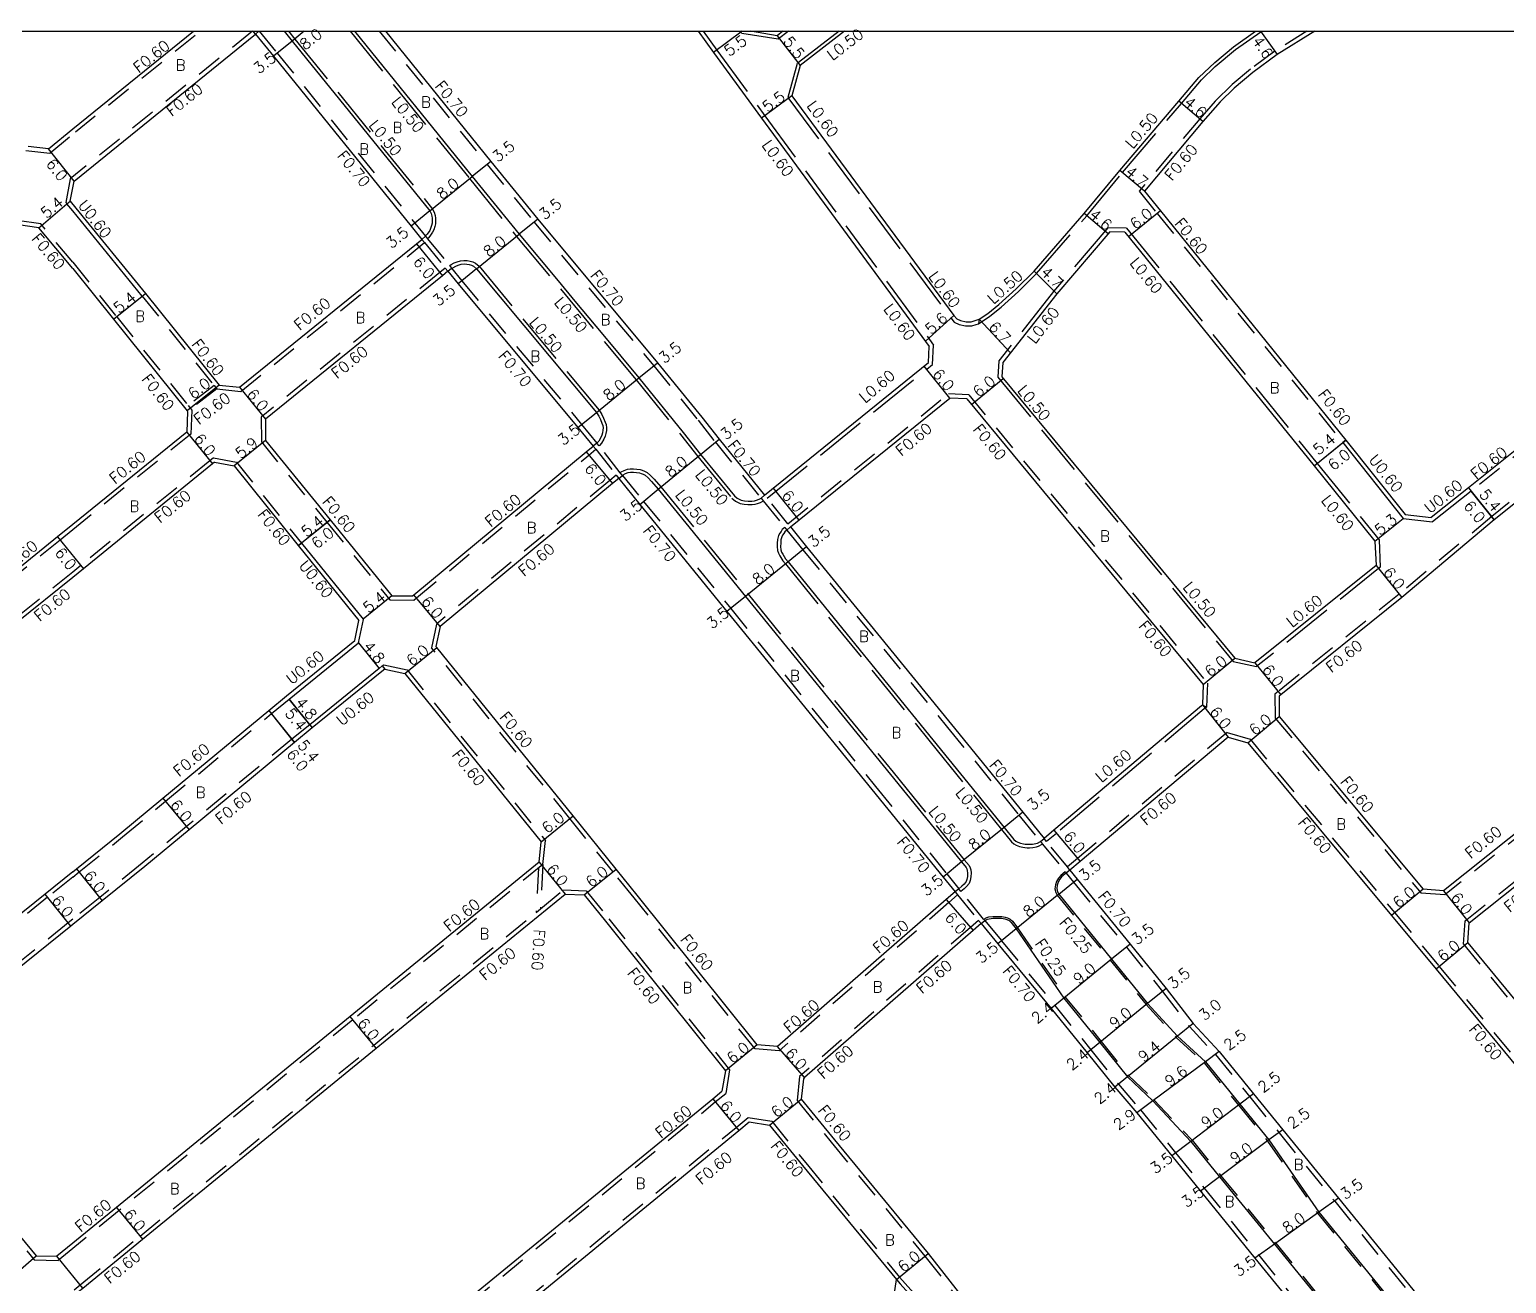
# Model space of a CAD drawing. Header units: metres. Extents: x -2400 to -1599, y -111000 to -110400.
# Drawn here: x -2289.1 to -2073.3, y -110582.9 to -110399.7 of the extents above; entities that cross this region are included whole.
import ezdxf

# ---------------------------------------------------------------- set-up
doc = ezdxf.new("R2010")
doc.units = ezdxf.units.M
doc.header["$LTSCALE"] = 2.5
doc.linetypes.add('22320', pattern=[2.5, 1.5, -1])
doc.linetypes.add('22330', pattern=[4, 3, -1])
for name, color, linetype in [('2101000', 7, 'Continuous'), ('2213000', 3, 'Continuous'), ('2227000', 1, 'Continuous'), ('2231000', 4, 'Continuous'), ('2232000', 120, '22320'), ('2233000', 120, '22330'), ('9201100', 215, 'Continuous'), ('9201500', 222, 'Continuous'), ('9202100', 82, 'Continuous'), ('9203500', 155, 'Continuous'), ('999', 7, 'Continuous')]:
    doc.layers.add(name, color=color, linetype=linetype)
doc.styles.add('Dm_Anotation', font='txt.shx', dxfattribs={"bigfont": 'pscdm.shx'})

msp = doc.modelspace()

# ---------------------------------------------------------------- linework, layer by layer
at = {"layer": '2101000'}
for points in [[(-2286.32, -110417.17), (-2282.77, -110414.22), (-2265.14, -110400)], [(-2282.58, -110421.87), (-2256.08, -110400.4)], [(-2256.08, -110400.4), (-2253.45, -110403.65), (-2233.33, -110428.45), (-2231.75, -110430.4)], [(-2237.09, -110400), (-2221.68, -110419), (-2214.83, -110427.42), (-2197.35, -110448.4), (-2190.87, -110456.36), (-2188.34, -110459.57), (-2181.7, -110467.73)], [(-2191.42, -110400), (-2189.16, -110403.09), (-2182.15, -110412.68), (-2157.63, -110446.01)], [(-2179.02, -110400), (-2179.86, -110400.65), (-2183.74, -110400)], [(-2170, -110400), (-2176.51, -110405), (-2177.71, -110409.43)], [(-2150.34, -110442.05), (-2149.09, -110441.22), (-2147.46, -110439.9), (-2144.92, -110437.63), (-2142.33, -110435.03), (-2135.01, -110426.61), (-2129.78, -110420.32), (-2121.18, -110410.2), (-2118.24, -110406.73), (-2115.94, -110404.55), (-2113.21, -110402.27), (-2109.99, -110400)], [(-2101.32, -110400), (-2106.83, -110403.4), (-2110.35, -110406), (-2113.09, -110408.29), (-2115.15, -110410.32), (-2117.68, -110413.18), (-2126.2, -110423.36)], [(-2177.71, -110409.43), (-2154.04, -110441.49), (-2153.62, -110441.97), (-2153.06, -110442.23), (-2152.27, -110442.42), (-2151.52, -110442.41), (-2150.94, -110442.25), (-2150.34, -110442.05)], [(-2286.32, -110417.17), (-2289.3, -110416.82)], [(-2272.61, -110438.66), (-2282.77, -110426.21), (-2283.62, -110425.2), (-2283.16, -110424.81), (-2282.58, -110421.87)], [(-2126.2, -110423.36), (-2123.88, -110426.23), (-2096.76, -110459.7)], [(-2027.45, -110425.54), (-2027.81, -110425.83), (-2069.84, -110459.46), (-2078.86, -110466.68)], [(-2282.77, -110434.64), (-2287.74, -110428.68), (-2290.71, -110428.27), (-2309.59, -110443.92), (-2315.96, -110449.2), (-2342.01, -110470.15), (-2344.57, -110472.21)], [(-2131.27, -110429.31), (-2139.01, -110438.36), (-2146.89, -110448.36)], [(-2129.09, -110429.33), (-2131.27, -110429.31)], [(-2129.09, -110429.33), (-2101.43, -110463.47)], [(-2258.41, -110451.98), (-2232.53, -110431.03), (-2231.75, -110430.4)], [(-2024.04, -110430.5), (-2075.09, -110471.35), (-2088.61, -110482.68), (-2106.3, -110496.9), (-2106.53, -110497.08)], [(-2282.77, -110434.64), (-2276.8, -110442.06), (-2266.06, -110455.43), (-2265.98, -110455.53), (-2266.12, -110458.52)], [(-2227.96, -110435.05), (-2228.75, -110435.69), (-2254.63, -110456.64)], [(-2227.96, -110435.05), (-2226.47, -110436.88), (-2208.99, -110457.86), (-2206.72, -110460.58)], [(-2272.61, -110438.66), (-2272.14, -110438.29)], [(-2272.14, -110438.29), (-2261.39, -110451.66), (-2258.41, -110451.98)], [(-2157.76, -110448.38), (-2157.63, -110446.01)], [(-2181.7, -110467.73), (-2157.76, -110448.38)], [(-2146.89, -110448.36), (-2147.03, -110450.46)], [(-2147.03, -110450.46), (-2112.99, -110491.57), (-2110.06, -110492.22)], [(-2177.91, -110472.38), (-2154.63, -110453.57)], [(-2152.14, -110453.69), (-2154.63, -110453.57)], [(-2152.14, -110453.69), (-2117.61, -110495.39), (-2117.74, -110498.39)], [(-2254.63, -110456.64), (-2254.61, -110459.74), (-2245.18, -110471.34), (-2236.14, -110482.44)], [(-1999.82, -110456.77), (-2000.39, -110459.71), (-2027.35, -110481.55), (-2031.41, -110484.83), (-2082.5, -110525.51), (-2085.49, -110525.29)], [(-2266.12, -110458.52), (-2282.77, -110472.03)], [(-2236.14, -110482.44), (-2233.14, -110482.47), (-2232.93, -110482.3), (-2207.74, -110461.43), (-2206.72, -110460.58)], [(-2096.76, -110459.7), (-2097.23, -110460.07)], [(-2097.23, -110460.07), (-2088.4, -110471.13), (-2084.11, -110471.62)], [(-2262.04, -110462.93), (-2262.34, -110463.18), (-2281.22, -110478.49), (-2282.77, -110479.75)], [(-2262.04, -110462.93), (-2259.19, -110463.46), (-2249.83, -110475.12), (-2249.37, -110474.74), (-2240.34, -110485.84), (-2240.31, -110485.88)], [(-2101.43, -110463.47), (-2092.52, -110474.47), (-2092.37, -110478)], [(-2203.01, -110465.3), (-2203.91, -110466.05), (-2229.1, -110486.92), (-2229.71, -110489.86)], [(-2203.01, -110465.3), (-2199.93, -110469.09), (-2187.19, -110484.74), (-2166.01, -110510.75), (-2155.61, -110523.52), (-2153.87, -110525.66)], [(-2078.96, -110533.13), (-2078.76, -110530.2), (-2027.65, -110489.51), (-2023.57, -110486.21), (-1996.61, -110464.38), (-1993.61, -110464.4)], [(-2078.86, -110466.68), (-2078.48, -110467.15), (-2084.11, -110471.62)], [(-2282.77, -110472.03), (-2285, -110473.83), (-2294.77, -110481.75), (-2327.16, -110508.26), (-2330.11, -110507.7)], [(-2177.91, -110472.38), (-2175.56, -110475.27), (-2154.4, -110501.25), (-2143.98, -110514.04), (-2140.87, -110517.87)], [(-2092.37, -110478), (-2110.06, -110492.22)], [(-2282.77, -110479.75), (-2290.98, -110486.41), (-2323.37, -110512.91), (-2325.56, -110514.7), (-2325.77, -110517.7)], [(-2282.77, -110522.75), (-2282.21, -110522.3), (-2275.87, -110517.19), (-2269.6, -110511.99), (-2254.12, -110499.18), (-2253.75, -110499.65), (-2251.16, -110497.54), (-2241.01, -110489.31), (-2240.31, -110485.88)], [(-2179.8, -110548.29), (-2182.78, -110548.04), (-2200.29, -110526.18), (-2203.39, -110522.35), (-2209.67, -110514.6), (-2229.59, -110490), (-2229.71, -110489.86)], [(-2237.57, -110492.69), (-2238, -110493.04), (-2248.15, -110501.27), (-2247.77, -110501.74), (-2250.35, -110503.85), (-2265.77, -110516.62), (-2272.24, -110521.97), (-2278.45, -110526.97), (-2282.77, -110530.46)], [(-2237.57, -110492.69), (-2237.19, -110493.16), (-2234.25, -110493.78)], [(-2234.25, -110493.78), (-2214.33, -110518.38)], [(-2117.74, -110498.39), (-2117.88, -110498.5), (-2139.46, -110516.68), (-2140.87, -110517.87)], [(-2106.53, -110497.08), (-2106.5, -110500.08), (-2085.49, -110525.29)], [(-2113.98, -110503.07), (-2135.59, -110521.27), (-2137.08, -110522.52)], [(-2113.98, -110503.07), (-2111.11, -110503.92), (-2090.1, -110529.14), (-2083.59, -110536.95), (-2065.71, -110558.6), (-2059.05, -110566.66), (-2057.32, -110568.76), (-2040.84, -110589.27), (-2041.02, -110592.26)], [(-2282.77, -110522.75), (-2286.82, -110526.02), (-2310.95, -110545.45), (-2313.92, -110545), (-2323.34, -110523.27), (-2325.55, -110518.2), (-2325.77, -110517.7)], [(-2214.65, -110521.36), (-2214.33, -110518.38)], [(-2214.65, -110521.36), (-2242.22, -110543.88), (-2276.36, -110571.76), (-2282.78, -110577)], [(-2137.08, -110522.52), (-2136.02, -110523.83), (-2128.29, -110533.31), (-2123.02, -110539.78), (-2119.1, -110544.91), (-2115.29, -110548.99), (-2110.27, -110555.17), (-2106, -110560.43), (-2097.87, -110570.43), (-2083.58, -110587.93), (-2076.79, -110596.39), (-2066.94, -110608.3), (-2062, -110609.09)], [(-2281.95, -110584.07), (-2281.3, -110583.55), (-2272.56, -110576.41), (-2238.42, -110548.53), (-2210.85, -110526.01), (-2208.05, -110526.13)], [(-2208.05, -110526.13), (-2204.94, -110529.97), (-2187.43, -110551.84), (-2187.92, -110554.8)], [(-2153.87, -110525.66), (-2155.18, -110526.8), (-2179.8, -110548.29)], [(-2282.77, -110530.46), (-2283.06, -110530.69), (-2307.19, -110550.13), (-2308.2, -110550.94), (-2308.76, -110553.89), (-2288.1, -110578.83)], [(-2150.08, -110530.32), (-2151.23, -110531.32), (-2175.85, -110552.81), (-2176.03, -110552.97)], [(-2150.08, -110530.32), (-2147.61, -110533.27), (-2139.85, -110542.72), (-2134.57, -110549.19), (-2130.53, -110554.22), (-2127.33, -110557.95), (-2122.21, -110564.25), (-2118.03, -110569.38), (-2110.06, -110579.18), (-2095.19, -110597.42), (-2088.33, -110605.82), (-2078.42, -110617.79), (-2078.91, -110622.77)], [(-2078.96, -110533.13), (-2061.08, -110554.77)], [(-2176.03, -110552.97), (-2176.33, -110555.95), (-2171.49, -110561.88), (-2157.8, -110578.5), (-2151.48, -110586.58), (-2132.8, -110609.46), (-2126.33, -110617.38), (-2105.96, -110642.29)], [(-2261.37, -110612.08), (-2258.4, -110612.5), (-2225.16, -110585.29), (-2189.28, -110555.91), (-2187.92, -110554.8)], [(-2254.61, -110620.14), (-2254.6, -110617.14), (-2221.36, -110589.93), (-2185.47, -110560.55), (-2183.94, -110559.29)], [(-2183.94, -110559.29), (-2180.98, -110559.75), (-2176.16, -110565.65), (-2162.43, -110582.32)], [(-2282.78, -110577), (-2285.1, -110578.9)], [(-2288.1, -110578.83), (-2285.1, -110578.9)], [(-2236.54, -110642.2), (-2233.6, -110642.82), (-2227.27, -110637.68), (-2206.39, -110620.71), (-2191.15, -110608.22), (-2177.65, -110597.17), (-2162.88, -110585.28), (-2162.43, -110582.32)]]:
    msp.add_lwpolyline(points, dxfattribs=at)
at = {"layer": '2213000'}
for points in [[(-2256.08, -110400.4), (-2255.57, -110400)], [(-2230.61, -110426.24), (-2230.42, -110426.59), (-2230.31, -110427), (-2230.28, -110427.31), (-2230.26, -110427.67), (-2230.28, -110428.04), (-2230.34, -110428.37), (-2230.49, -110428.79), (-2230.62, -110429.07), (-2231, -110429.61), (-2231.17, -110429.83), (-2231.25, -110429.9), (-2231.75, -110430.4)], [(-2227.96, -110435.05), (-2227.42, -110434.61), (-2227.26, -110434.52), (-2226.82, -110434.28), (-2226.47, -110434.14), (-2226.04, -110434.02), (-2225.6, -110433.98), (-2225.21, -110433.99), (-2224.85, -110434.04), (-2224.51, -110434.15), (-2224.21, -110434.29), (-2223.76, -110434.67), (-2206.27, -110455.65), (-2205.9, -110456.22), (-2205.67, -110456.68), (-2205.45, -110457.25), (-2205.35, -110457.55), (-2205.3, -110457.93), (-2205.31, -110458.26), (-2205.36, -110458.62), (-2205.45, -110458.98), (-2205.62, -110459.34), (-2205.93, -110459.85), (-2206.18, -110460.13), (-2206.72, -110460.58)], [(-2211.87, -110436.45), (-2209.41, -110439.4)], [(-2205.32, -110444.3), (-2200.07, -110450.6), (-2193.58, -110458.57), (-2191.04, -110461.79), (-2186.11, -110467.85), (-2185.69, -110468.2), (-2185.11, -110468.46), (-2184.62, -110468.58), (-2184.1, -110468.63), (-2183.56, -110468.62), (-2183.17, -110468.57), (-2182.88, -110468.5), (-2182.48, -110468.35), (-2182.22, -110468.2), (-2181.7, -110467.73)], [(-2203.01, -110465.3), (-2202.47, -110464.86), (-2202.35, -110464.77), (-2202.03, -110464.58), (-2201.62, -110464.45), (-2201.3, -110464.41), (-2200.84, -110464.39), (-2200.4, -110464.42), (-2199.99, -110464.5), (-2199.72, -110464.58), (-2199.43, -110464.69), (-2199.16, -110464.84), (-2198.7, -110465.22)], [(-2177.91, -110472.38), (-2178.43, -110472.85), (-2178.73, -110473.12), (-2178.88, -110473.33), (-2179.06, -110473.57), (-2179.19, -110473.82), (-2179.3, -110474.28), (-2179.34, -110474.76), (-2179.35, -110475.22), (-2179.31, -110475.72), (-2179.21, -110476.05), (-2179.05, -110476.37), (-2178.63, -110477.04), (-2178.27, -110477.48), (-2170.27, -110487.3)], [(-2154.58, -110519.27), (-2152.92, -110521.32), (-2152.24, -110522.13), (-2152.14, -110522.33), (-2152.08, -110522.57), (-2152.03, -110522.93), (-2152.05, -110523.45), (-2152.13, -110523.86), (-2152.26, -110524.19), (-2152.55, -110524.54), (-2152.89, -110524.86), (-2153.33, -110525.22), (-2153.87, -110525.66)], [(-2145.26, -110518.02), (-2144.99, -110518.26), (-2144.71, -110518.41), (-2144.31, -110518.57), (-2143.86, -110518.67), (-2143.62, -110518.71), (-2143.31, -110518.74), (-2143.02, -110518.74), (-2142.58, -110518.71), (-2142.08, -110518.63), (-2141.85, -110518.56), (-2141.41, -110518.31), (-2140.87, -110517.87)], [(-2137.08, -110522.52), (-2137.62, -110522.96), (-2138.27, -110523.46), (-2138.57, -110523.82), (-2138.83, -110524.27), (-2138.97, -110524.7), (-2139.01, -110525.2), (-2138.92, -110525.67), (-2138.73, -110526.04)], [(-2150.08, -110530.32), (-2149.54, -110529.87), (-2149.15, -110529.68), (-2148.87, -110529.6), (-2148.31, -110529.52), (-2147.83, -110529.51), (-2147.46, -110529.51), (-2147.07, -110529.54), (-2146.62, -110529.63), (-2146.29, -110529.73), (-2145.97, -110529.88), (-2145.68, -110530.14), (-2145.32, -110530.58), (-2144.93, -110531.09)]]:
    msp.add_lwpolyline(points, dxfattribs=at)
at = {"layer": '2227000'}
for points in [[(-2251.9, -110400), (-2250.73, -110401.44), (-2230.61, -110426.24)], [(-2241.6, -110400), (-2224.4, -110421.2), (-2217.55, -110429.63), (-2211.87, -110436.45)], [(-2209.41, -110439.4), (-2205.32, -110444.3)], [(-2198.7, -110465.22), (-2198.2, -110465.75), (-2197.22, -110466.87), (-2184.47, -110482.53), (-2163.3, -110508.53), (-2154.58, -110519.27)], [(-2170.27, -110487.3), (-2157.11, -110503.46), (-2146.71, -110516.27), (-2145.26, -110518.02)], [(-2138.73, -110526.04), (-2131.01, -110535.52), (-2125.74, -110541.99), (-2121.38, -110546.77), (-2117.3, -110550.49), (-2112.26, -110556.68), (-2108.01, -110561.92), (-2100.71, -110572.48)], [(-2144.93, -110531.09), (-2137.99, -110541.2), (-2132.71, -110547.68), (-2128.67, -110552.71), (-2125, -110556.22), (-2119.43, -110562.13), (-2115.23, -110567.29), (-2107.21, -110577.14)], [(-2100.71, -110572.48), (-2086.29, -110590.14), (-2079.27, -110598.41), (-2069.4, -110610.34)], [(-2107.21, -110577.14), (-2092.48, -110595.2), (-2085.85, -110603.79), (-2075.95, -110615.75)]]:
    msp.add_lwpolyline(points, dxfattribs=at)
at = {"layer": '2231000'}
for points in [[(-2283.16, -110424.81), (-2282.31, -110425.83), (-2272.14, -110438.29)], [(-2096.76, -110459.7), (-2088.09, -110470.57), (-2084.29, -110471)], [(-2078.86, -110466.68), (-2084.29, -110471)], [(-2249.83, -110475.12), (-2240.95, -110486.04)], [(-2254.12, -110499.18), (-2251.54, -110497.07), (-2241.56, -110488.98), (-2240.95, -110486.04)], [(-2237.19, -110493.16), (-2237.62, -110493.51), (-2247.77, -110501.74)], [(-2237.57, -110492.69), (-2237.19, -110493.16)]]:
    msp.add_lwpolyline(points, dxfattribs=at)
at = {"layer": '2232000'}
for points in [[(-2289.61, -110417.39), (-2286.13, -110417.79), (-2282.39, -110414.69), (-2264.18, -110400)], [(-2256.53, -110400), (-2283.13, -110421.54), (-2283.8, -110424.98), (-2283.62, -110425.2)], [(-2256.08, -110400.4), (-2256.4, -110400)], [(-2255.51, -110400), (-2252.9, -110403.21), (-2232.79, -110428.01), (-2231.25, -110429.9)], [(-2237.99, -110400), (-2222.22, -110419.44), (-2215.37, -110427.87), (-2197.89, -110448.84), (-2191.41, -110456.79), (-2188.89, -110460), (-2182.22, -110468.2)], [(-2102.46, -110400), (-2107.17, -110402.91), (-2110.72, -110405.53), (-2113.39, -110407.76), (-2115.85, -110410.21), (-2118.13, -110412.79), (-2126.98, -110423.35)], [(-2126.98, -110423.35), (-2124.34, -110426.6), (-2097.23, -110460.07)], [(-2282.77, -110433.7), (-2287.43, -110428.12), (-2290.89, -110427.64), (-2309.97, -110443.46), (-2316.34, -110448.74), (-2342.38, -110469.68), (-2345.13, -110471.89)], [(-2258.22, -110452.6), (-2232.15, -110431.5), (-2231.37, -110430.86)], [(-2231.75, -110430.4), (-2231.37, -110430.86), (-2228.34, -110434.59), (-2227.96, -110435.05)], [(-2231.25, -110429.9), (-2230.93, -110430.29), (-2227.73, -110434.22), (-2227.42, -110434.61)], [(-2024.12, -110429.79), (-2075.47, -110470.88), (-2088.99, -110482.21), (-2106.68, -110496.43), (-2107.14, -110496.8)], [(-2282.77, -110433.7), (-2276.34, -110441.69), (-2265.9, -110454.65), (-2265.53, -110455.13), (-2265.38, -110455.33), (-2265.54, -110458.82)], [(-2228.34, -110434.59), (-2229.13, -110435.23), (-2255.23, -110456.36)], [(-2227.42, -110434.61), (-2225.93, -110436.44), (-2208.45, -110457.42), (-2206.18, -110460.13)], [(-2272.61, -110438.66), (-2262.11, -110451.73), (-2261.73, -110452.2), (-2261.7, -110452.23), (-2258.22, -110452.6)], [(-2262.11, -110451.73), (-2265.9, -110454.65)], [(-2261.73, -110452.2), (-2265.53, -110455.13)], [(-2178.29, -110471.91), (-2154.83, -110452.96)], [(-2151.85, -110453.11), (-2154.83, -110452.96)], [(-2151.85, -110453.11), (-2117, -110495.19), (-2117.15, -110498.69)], [(-2255.23, -110456.36), (-2255.21, -110459.96), (-2245.64, -110471.71), (-2236.43, -110483.04)], [(-1999.16, -110456.48), (-1999.84, -110460.04), (-2000.01, -110460.18), (-2000.63, -110460.68), (-2026.97, -110482.01), (-2031.03, -110485.3), (-2082.31, -110526.12), (-2085.79, -110525.88)], [(-2265.54, -110458.82), (-2282.77, -110472.8)], [(-2236.43, -110483.04), (-2232.93, -110483.08), (-2232.55, -110482.76), (-2207.35, -110461.89), (-2206.35, -110461.05)], [(-2206.72, -110460.58), (-2206.35, -110461.05), (-2203.38, -110464.83), (-2203.01, -110465.3)], [(-2202.47, -110464.86), (-2202.78, -110464.47), (-2205.87, -110460.53), (-2206.18, -110460.13)], [(-2069.47, -110459.93), (-2078.48, -110467.15)], [(-2262.2, -110462.29), (-2262.72, -110462.72), (-2281.6, -110478.02), (-2282.77, -110478.98)], [(-2262.2, -110462.29), (-2258.86, -110462.92), (-2249.37, -110474.74)], [(-2079.58, -110533.33), (-2079.34, -110529.9), (-2028.03, -110489.05), (-2023.95, -110485.74), (-1997.61, -110464.41), (-1996.99, -110463.91), (-1996.82, -110463.77), (-1993.19, -110463.8)], [(-2203.38, -110464.83), (-2204.29, -110465.58), (-2229.65, -110486.59), (-2230.35, -110490.02)], [(-2202.47, -110464.86), (-2199.38, -110468.65), (-2186.65, -110484.3), (-2165.47, -110510.31), (-2155.07, -110523.07), (-2153.33, -110525.22)], [(-2182.22, -110468.2), (-2181.9, -110468.58), (-2178.74, -110472.46), (-2178.43, -110472.85)], [(-2178.29, -110471.91), (-2181.7, -110467.73)], [(-2282.77, -110472.8), (-2284.62, -110474.3), (-2294.39, -110482.22), (-2327, -110508.91), (-2330.53, -110508.23)], [(-2178.43, -110472.85), (-2176.1, -110475.71), (-2154.95, -110501.69), (-2144.53, -110514.49), (-2141.41, -110518.31)], [(-2282.77, -110478.98), (-2291.36, -110485.94), (-2323.75, -110512.45), (-2325.94, -110514.24)], [(-2179.59, -110548.91), (-2183.09, -110548.62), (-2200.76, -110526.56), (-2203.86, -110522.73), (-2210.13, -110514.98), (-2230.06, -110490.38), (-2230.35, -110490.02)], [(-2237.57, -110492.69), (-2237.34, -110492.51), (-2233.92, -110493.24)], [(-2233.92, -110493.24), (-2213.71, -110518.2)], [(-2117.74, -110498.39), (-2117.15, -110498.69)], [(-2107.14, -110496.8), (-2107.09, -110500.3), (-2085.79, -110525.88)], [(-2282.77, -110523.52), (-2281.83, -110522.77), (-2275.49, -110517.65), (-2269.21, -110512.46), (-2253.75, -110499.65)], [(-2248.15, -110501.27), (-2250.74, -110503.38), (-2266.15, -110516.15), (-2272.62, -110521.51), (-2278.82, -110526.5), (-2282.77, -110529.69)], [(-2114.12, -110502.4), (-2135.98, -110520.81), (-2137.46, -110522.05)], [(-2114.12, -110502.4), (-2110.76, -110503.4), (-2089.64, -110528.75), (-2083.13, -110536.57), (-2065.25, -110558.21), (-2058.59, -110566.28), (-2056.85, -110568.38), (-2040.87, -110588.27), (-2040.37, -110588.89), (-2040.22, -110589.07), (-2040.28, -110590.06), (-2040.39, -110591.75)], [(-2282.77, -110523.52), (-2286.45, -110526.48), (-2310.78, -110546.09), (-2314.34, -110545.55), (-2323.9, -110523.5), (-2326.37, -110517.8)], [(-2214.08, -110521.67), (-2213.71, -110518.2)], [(-2141.41, -110518.31), (-2141.1, -110518.7), (-2137.78, -110522.77), (-2137.62, -110522.96)], [(-2137.08, -110522.52), (-2137.46, -110522.05), (-2140.49, -110518.33), (-2140.87, -110517.87)], [(-2214.08, -110521.67), (-2241.84, -110544.35), (-2275.98, -110572.23), (-2282.78, -110577.78)], [(-2214.08, -110521.67), (-2214.45, -110528.17)], [(-2214.71, -110522.19), (-2215.08, -110528.69)], [(-2137.78, -110522.77), (-2138.44, -110523.28), (-2138.77, -110523.68), (-2139.05, -110524.17), (-2139.22, -110524.65), (-2139.27, -110525.22), (-2139.16, -110525.76), (-2138.94, -110526.17), (-2131.2, -110535.68), (-2125.93, -110542.15), (-2121.56, -110546.95), (-2117.48, -110550.66), (-2112.46, -110556.84), (-2108.21, -110562.07), (-2100.91, -110572.63)], [(-2137.62, -110522.96), (-2136.56, -110524.27), (-2128.84, -110533.75), (-2123.57, -110540.22), (-2119.63, -110545.36), (-2115.82, -110549.45), (-2110.82, -110555.61), (-2106.54, -110560.87), (-2098.41, -110570.88), (-2084.12, -110588.37), (-2077.33, -110596.83), (-2067.31, -110608.95), (-2061.8, -110609.83)], [(-2282.56, -110583.8), (-2281.68, -110583.08), (-2272.94, -110575.95), (-2238.8, -110548.06), (-2215.08, -110528.69), (-2214.45, -110528.17), (-2211.06, -110525.4), (-2207.76, -110525.54)], [(-2207.76, -110525.54), (-2204.47, -110529.6), (-2186.8, -110551.67), (-2187.36, -110555.12)], [(-2153.49, -110526.13), (-2154.78, -110527.25), (-2179.59, -110548.91)], [(-2153.87, -110525.66), (-2153.49, -110526.13), (-2150.46, -110529.85), (-2150.08, -110530.32)], [(-2149.54, -110529.87), (-2149.7, -110529.67), (-2153.01, -110525.61), (-2153.33, -110525.22)], [(-2282.77, -110529.69), (-2283.44, -110530.22), (-2307.57, -110549.66), (-2308.75, -110550.61), (-2309.4, -110554.06), (-2288.39, -110579.42)], [(-2150.46, -110529.85), (-2151.63, -110530.87), (-2176.24, -110552.36), (-2176.6, -110552.67)], [(-2149.7, -110529.67), (-2149.68, -110529.65), (-2149.24, -110529.45), (-2148.92, -110529.35), (-2148.34, -110529.27), (-2147.84, -110529.26), (-2147.45, -110529.26), (-2147.04, -110529.29), (-2146.56, -110529.39), (-2146.2, -110529.5), (-2145.84, -110529.67), (-2145.5, -110529.96), (-2145.12, -110530.42), (-2144.73, -110530.94), (-2137.79, -110541.05), (-2132.52, -110547.52), (-2128.49, -110552.54), (-2124.82, -110556.04), (-2119.24, -110561.97), (-2115.03, -110567.14), (-2107.02, -110576.98)], [(-2149.54, -110529.87), (-2147.07, -110532.82), (-2139.3, -110542.27), (-2134.03, -110548.75), (-2129.99, -110553.78), (-2126.79, -110557.5), (-2121.67, -110563.81), (-2117.49, -110568.94), (-2109.51, -110578.74), (-2094.65, -110596.97), (-2087.79, -110605.37), (-2077.7, -110617.57), (-2078.24, -110623.13)], [(-2079.58, -110533.33), (-2061.4, -110555.34)], [(-2176.6, -110552.67), (-2176.95, -110556.14), (-2171.95, -110562.26), (-2158.27, -110578.88), (-2151.95, -110586.96), (-2133.26, -110609.84), (-2126.8, -110617.76), (-2106.17, -110642.99)], [(-2261.68, -110612.65), (-2258.22, -110613.13), (-2224.78, -110585.75), (-2188.9, -110556.37), (-2187.36, -110555.12)], [(-2255.21, -110620.36), (-2255.19, -110616.86), (-2221.74, -110589.47), (-2185.86, -110560.08), (-2184.11, -110558.66)], [(-2184.11, -110558.66), (-2180.66, -110559.19), (-2175.69, -110565.27), (-2161.97, -110581.94)], [(-2100.91, -110572.63), (-2086.48, -110590.3), (-2079.46, -110598.58), (-2069.59, -110610.5)], [(-2282.78, -110577.78), (-2284.89, -110579.51)], [(-2107.02, -110576.98), (-2092.29, -110595.05), (-2085.66, -110603.64), (-2075.74, -110615.62)], [(-2288.39, -110579.42), (-2284.89, -110579.51)], [(-2162.43, -110582.32), (-2161.91, -110582.91), (-2156.08, -110589.52), (-2155.68, -110589.97)], [(-2161.97, -110581.94), (-2155.22, -110589.59)]]:
    msp.add_lwpolyline(points, dxfattribs=at)
at = {"layer": '2233000'}
for points in [[(-2251.26, -110400), (-2250.34, -110401.13), (-2230.2, -110425.96), (-2229.95, -110426.39), (-2229.81, -110426.91), (-2229.78, -110427.27), (-2229.76, -110427.67), (-2229.78, -110428.1), (-2229.86, -110428.51), (-2230.03, -110428.98), (-2230.19, -110429.32), (-2230.6, -110429.91), (-2230.8, -110430.16), (-2230.93, -110430.29)], [(-2242.24, -110400), (-2224.79, -110421.52), (-2217.94, -110429.95), (-2200.45, -110450.92), (-2193.97, -110458.88), (-2191.43, -110462.1), (-2186.47, -110468.2), (-2185.96, -110468.62), (-2185.28, -110468.94), (-2184.7, -110469.07), (-2184.13, -110469.13), (-2183.53, -110469.12), (-2183.08, -110469.06), (-2182.73, -110468.98), (-2182.27, -110468.8), (-2181.93, -110468.61), (-2181.9, -110468.58)], [(-2190.68, -110400), (-2188.68, -110402.74), (-2181.66, -110412.32), (-2157.01, -110445.83)], [(-2185.01, -110400.3), (-2185.23, -110400)], [(-2178.2, -110400), (-2179.73, -110401.17), (-2185.01, -110400.3)], [(-2170.82, -110400), (-2176.94, -110404.71), (-2178.29, -110409.66)], [(-2150.43, -110442.71), (-2148.79, -110441.62), (-2147.13, -110440.28), (-2144.58, -110437.99), (-2141.96, -110435.37), (-2134.63, -110426.93), (-2129.4, -110420.64), (-2120.8, -110410.52), (-2117.88, -110407.08), (-2115.89, -110405.16), (-2112.91, -110402.67), (-2109.2, -110400.06), (-2109.11, -110400)], [(-2178.29, -110409.66), (-2154.51, -110441.87), (-2153.99, -110442.46), (-2153.26, -110442.8), (-2152.34, -110443.03), (-2151.44, -110443.01), (-2150.77, -110442.82), (-2150.43, -110442.71)], [(-2131.54, -110428.71), (-2139.47, -110437.98), (-2147.47, -110448.14)], [(-2128.8, -110428.73), (-2131.54, -110428.71)], [(-2128.8, -110428.73), (-2100.96, -110463.1)], [(-2227.73, -110434.22), (-2227.7, -110434.19), (-2227.5, -110434.08), (-2227.04, -110433.83), (-2226.63, -110433.66), (-2226.13, -110433.53), (-2225.63, -110433.48), (-2225.17, -110433.49), (-2224.73, -110433.55), (-2224.33, -110433.69), (-2223.94, -110433.86), (-2223.4, -110434.32), (-2205.87, -110455.35), (-2205.46, -110455.97), (-2205.22, -110456.48), (-2204.98, -110457.07), (-2204.86, -110457.44), (-2204.8, -110457.9), (-2204.81, -110458.3), (-2204.87, -110458.72), (-2204.97, -110459.14), (-2205.17, -110459.58), (-2205.53, -110460.15), (-2205.83, -110460.49), (-2205.87, -110460.53)], [(-2150.34, -110442.05), (-2150.43, -110442.71)], [(-2157.18, -110448.68), (-2157.01, -110445.83)], [(-2181.32, -110468.19), (-2157.18, -110448.68)], [(-2147.47, -110448.14), (-2147.63, -110450.52)], [(-2147.63, -110450.52), (-2113.26, -110492.02), (-2109.81, -110492.79)], [(-2202.78, -110464.47), (-2202.63, -110464.35), (-2202.23, -110464.12), (-2201.73, -110463.96), (-2201.34, -110463.91), (-2200.83, -110463.89), (-2200.34, -110463.93), (-2199.87, -110464.01), (-2199.56, -110464.11), (-2199.23, -110464.23), (-2198.87, -110464.42), (-2198.36, -110464.86), (-2197.83, -110465.42), (-2196.84, -110466.55), (-2184.09, -110482.21), (-2162.92, -110508.22), (-2152.53, -110521), (-2151.82, -110521.85), (-2151.67, -110522.15), (-2151.58, -110522.48), (-2151.53, -110522.9), (-2151.55, -110523.51), (-2151.65, -110524), (-2151.83, -110524.45), (-2152.18, -110524.88), (-2152.56, -110525.24), (-2153.01, -110525.61)], [(-2100.96, -110463.1), (-2091.93, -110474.25), (-2091.76, -110478.28)], [(-2178.74, -110472.46), (-2178.75, -110472.47), (-2179.11, -110472.78), (-2179.29, -110473.03), (-2179.48, -110473.3), (-2179.66, -110473.64), (-2179.8, -110474.2), (-2179.84, -110474.74), (-2179.85, -110475.24), (-2179.81, -110475.81), (-2179.68, -110476.24), (-2179.49, -110476.61), (-2179.03, -110477.33), (-2178.66, -110477.79), (-2157.5, -110503.78), (-2147.08, -110516.57), (-2145.62, -110518.36), (-2145.28, -110518.67), (-2144.93, -110518.86), (-2144.47, -110519.05), (-2143.96, -110519.17), (-2143.67, -110519.21), (-2143.34, -110519.24), (-2143.01, -110519.24), (-2142.52, -110519.21), (-2141.97, -110519.12), (-2141.66, -110519.03), (-2141.13, -110518.72), (-2141.1, -110518.7)], [(-2091.76, -110478.28), (-2109.81, -110492.79)], [(-2117.15, -110498.69), (-2117.5, -110498.97), (-2139.07, -110517.14), (-2140.49, -110518.33)]]:
    msp.add_lwpolyline(points, dxfattribs=at)
at = {"layer": '9201100'}
for points in [[(-2248.95, -110400), (-2250.73, -110401.44)], [(-2184.95, -110400), (-2189.16, -110403.09)], [(-2179.86, -110400.65), (-2176.51, -110405)], [(-2109.23, -110400), (-2106.83, -110403.4)], [(-2250.73, -110401.44), (-2253.45, -110403.65)], [(-2177.71, -110409.43), (-2182.15, -110412.68)], [(-2117.68, -110413.18), (-2121.18, -110410.2)], [(-2282.58, -110421.87), (-2286.32, -110417.17)], [(-2221.68, -110419), (-2224.4, -110421.2)], [(-2126.2, -110423.36), (-2129.78, -110420.32)], [(-2230.61, -110426.24), (-2224.4, -110421.2)], [(-2287.74, -110428.68), (-2283.62, -110425.2)], [(-2230.61, -110426.24), (-2233.33, -110428.45)], [(-2131.51, -110429.6), (-2135.01, -110426.61)], [(-2123.88, -110426.23), (-2128.54, -110430)], [(-2214.83, -110427.42), (-2217.55, -110429.63)], [(-2232.53, -110431.03), (-2228.75, -110435.69)], [(-2223.76, -110434.67), (-2217.55, -110429.63)], [(-2223.76, -110434.67), (-2226.47, -110436.88)], [(-2139.01, -110438.36), (-2142.33, -110435.03)], [(-2276.8, -110442.06), (-2272.61, -110438.66)], [(-2158.17, -110445.27), (-2154.04, -110441.49)], [(-2150.34, -110442.05), (-2145.79, -110446.97)], [(-2200.07, -110450.6), (-2197.35, -110448.4)], [(-2206.27, -110455.65), (-2200.07, -110450.6)], [(-2154.63, -110453.57), (-2158.4, -110448.9)], [(-2151.46, -110454.52), (-2146.84, -110450.69)], [(-2261.39, -110451.66), (-2266.06, -110455.43)], [(-2258.41, -110451.98), (-2254.63, -110456.64)], [(-2208.99, -110457.86), (-2206.27, -110455.65)], [(-2266.12, -110458.52), (-2262.34, -110463.18)], [(-2191.04, -110461.79), (-2188.34, -110459.57)], [(-2254.61, -110459.74), (-2259.19, -110463.46)], [(-2207.74, -110461.43), (-2203.91, -110466.05)], [(-2101.43, -110463.47), (-2096.76, -110459.7)], [(-2101.43, -110463.47), (-2097.23, -110460.07)], [(-2197.22, -110466.87), (-2191.04, -110461.79)], [(-2199.93, -110469.09), (-2197.22, -110466.87)], [(-2180.46, -110466.72), (-2176.69, -110471.39)], [(-2078.86, -110466.68), (-2075.09, -110471.35)], [(-2075.09, -110471.35), (-2078.48, -110467.15)], [(-2249.83, -110475.12), (-2245.18, -110471.34)], [(-2245.18, -110471.34), (-2249.37, -110474.74)], [(-2092.52, -110474.47), (-2088.4, -110471.13)], [(-2285, -110473.83), (-2281.22, -110478.49)], [(-2175.56, -110475.27), (-2178.27, -110477.48)], [(-2178.27, -110477.48), (-2184.47, -110482.53)], [(-2092.37, -110478), (-2088.61, -110482.68)], [(-2236.14, -110482.44), (-2240.34, -110485.84)], [(-2229.1, -110486.92), (-2232.93, -110482.3)], [(-2184.47, -110482.53), (-2187.19, -110484.74)], [(-2241.01, -110489.31), (-2238, -110493.04)], [(-2234.25, -110493.78), (-2229.59, -110490)], [(-2117.61, -110495.39), (-2112.99, -110491.57)], [(-2110.06, -110492.22), (-2106.3, -110496.9)], [(-2251.16, -110497.54), (-2247.77, -110501.74)], [(-2248.15, -110501.27), (-2251.16, -110497.54)], [(-2117.74, -110498.39), (-2113.98, -110503.07)], [(-2254.12, -110499.18), (-2250.35, -110503.85)], [(-2250.35, -110503.85), (-2253.75, -110499.65)], [(-2111.11, -110503.92), (-2106.5, -110500.08)], [(-2269.6, -110511.99), (-2265.77, -110516.62)], [(-2214.33, -110518.38), (-2209.67, -110514.6)], [(-2143.98, -110514.04), (-2146.71, -110516.27)], [(-2146.71, -110516.27), (-2152.92, -110521.32)], [(-2139.46, -110516.68), (-2135.59, -110521.27)], [(-2214.65, -110521.36), (-2210.85, -110526.01)], [(-2152.92, -110521.32), (-2155.61, -110523.52)], [(-2282.21, -110522.3), (-2278.45, -110526.97)], [(-2208.05, -110526.13), (-2203.39, -110522.35)], [(-2138.73, -110526.04), (-2136.02, -110523.83)], [(-2283.06, -110530.69), (-2286.82, -110526.02)], [(-2138.73, -110526.04), (-2144.93, -110531.09)], [(-2085.49, -110525.29), (-2090.1, -110529.14)], [(-2082.5, -110525.51), (-2078.76, -110530.2)], [(-2155.18, -110526.8), (-2151.23, -110531.32)], [(-2144.93, -110531.09), (-2147.61, -110533.27)], [(-2128.29, -110533.31), (-2131.01, -110535.52)], [(-2078.96, -110533.13), (-2083.59, -110536.95)], [(-2131.01, -110535.52), (-2137.99, -110541.2)], [(-2137.99, -110541.2), (-2139.85, -110542.72)], [(-2123.02, -110539.78), (-2125.74, -110541.99)], [(-2125.74, -110541.99), (-2132.71, -110547.68)], [(-2238.42, -110548.53), (-2242.22, -110543.88)], [(-2119.1, -110544.91), (-2121.38, -110546.77)], [(-2182.78, -110548.04), (-2187.43, -110551.84)], [(-2132.71, -110547.68), (-2134.57, -110549.19)], [(-2121.38, -110546.77), (-2128.67, -110552.71)], [(-2175.85, -110552.81), (-2179.8, -110548.29)], [(-2115.29, -110548.99), (-2117.3, -110550.49)], [(-2117.3, -110550.49), (-2125, -110556.22)], [(-2128.67, -110552.71), (-2130.53, -110554.22)], [(-2189.28, -110555.91), (-2185.47, -110560.55)], [(-2180.98, -110559.75), (-2176.33, -110555.95)], [(-2125, -110556.22), (-2127.33, -110557.95)], [(-2112.26, -110556.68), (-2119.43, -110562.13)], [(-2110.27, -110555.17), (-2112.26, -110556.68)], [(-2106, -110560.43), (-2108.01, -110561.92)], [(-2119.43, -110562.13), (-2122.21, -110564.25)], [(-2108.01, -110561.92), (-2115.23, -110567.29)], [(-2115.23, -110567.29), (-2118.03, -110569.38)], [(-2276.36, -110571.76), (-2272.56, -110576.41)], [(-2097.87, -110570.43), (-2100.71, -110572.48)], [(-2100.71, -110572.48), (-2107.21, -110577.14)], [(-2107.21, -110577.14), (-2110.06, -110579.18)], [(-2292.62, -110582.77), (-2288.1, -110578.83)], [(-2281.3, -110583.55), (-2285.1, -110578.9)], [(-2162.43, -110582.32), (-2157.8, -110578.5)]]:
    msp.add_lwpolyline(points, dxfattribs=at)
at = {"layer": '999'}
msp.add_lwpolyline([(-2400, -110400), (-1600, -110400), (-1600, -111000), (-2400, -111000)], close=True, dxfattribs=at)

# ---------------------------------------------------------------- texts
at = {"layer": '9201500', "style": 'Dm_Anotation'}
for s, rotation, p in [('8.0', 39.0611, (-2248.82, -110402.83)), ('5.5', 36.2833, (-2186.87, -110403.75)), ('5.5', 307.5762, (-2179.08, -110401.5)), ('4.6', 305.1416, (-2110.55, -110401.41)), ('3.5', 39.053, (-2255.55, -110406.3)), ('5.5', 36.1877, (-2181.28, -110411.92)), ('4.6', 319.6422, (-2120.58, -110410.58)), ('3.5', 39.053, (-2220.67, -110419.21)), ('6.0', 308.473, (-2286.77, -110419.37)), ('4.7', 319.6434, (-2129.14, -110420.73)), ('8.0', 39.053, (-2228.81, -110424.65)), ('5.4', 40.2028, (-2286.6, -110427.44)), ('3.5', 39.1035, (-2213.83, -110427.63)), ('4.6', 319.4945, (-2134.41, -110426.99)), ('6.0', 39.01, (-2127.51, -110429.04)), ('3.5', 39.053, (-2236.2, -110431.81)), ('8.0', 39.1035, (-2221.96, -110433.08)), ('6.0', 308.9922, (-2233.15, -110433.69)), ('4.7', 314.883, (-2141.48, -110435.3)), ('3.5', 39.1035, (-2229.35, -110440.25)), ('5.4', 39.0036, (-2276.01, -110441.29)), ('5.6', 42.4385, (-2157.35, -110444.39)), ('6.7', 312.7474, (-2149.07, -110443.26)), ('3.5', 39.1035, (-2196.34, -110448.61)), ('6.0', 38.8746, (-2265.13, -110453.85)), ('6.0', 310.0947, (-2157.28, -110450.09)), ('6.0', 39.6313, (-2150.45, -110453.55)), ('6.0', 308.9924, (-2257.45, -110453)), ('8.0', 39.1035, (-2204.47, -110454.06)), ('3.5', 39.1035, (-2211.11, -110460.59)), ('3.5', 39.4295, (-2187.33, -110459.77)), ('6.0', 309.0485, (-2265.16, -110459.55)), ('5.9', 39.1286, (-2258.2, -110462.54)), ('5.4', 39.01, (-2100.77, -110461.98)), ('6.0', 39.01, (-2098.6, -110464.25)), ('6.0', 309.6444, (-2208.1, -110463.9)), ('8.0', 39.4295, (-2195.43, -110465.27)), ('6.0', 310.0857, (-2179.3, -110467.83)), ('5.4', 308.9644, (-2077.39, -110467.67)), ('3.5', 39.4295, (-2202.03, -110471.67)), ('6.0', 308.9644, (-2079.66, -110469.33)), ('5.4', 39.127, (-2248.58, -110473.97)), ('3.5', 39.1523, (-2174.55, -110475.48)), ('5.3', 39.01, (-2091.77, -110473.73)), ('6.0', 39.127, (-2247.1, -110475.68)), ('6.0', 309.0443, (-2285.49, -110476.19)), ('8.0', 39.1523, (-2182.68, -110480.94)), ('6.0', 308.7882, (-2091.41, -110479.03)), ('5.4', 38.9307, (-2239.55, -110485.07)), ('6.0', 309.6421, (-2231.96, -110483.31)), ('3.5', 39.1523, (-2189.36, -110487.36)), ('4.8', 308.9248, (-2240.43, -110489.87)), ('6.0', 39.0021, (-2233.23, -110492.82)), ('6.0', 39.6313, (-2116.59, -110494.42)), ('6.0', 308.787, (-2109.1, -110493.25)), ('4.8', 308.9201, (-2250.34, -110498.07)), ('5.4', 308.9201, (-2251.87, -110499.65)), ('6.0', 308.7875, (-2116.78, -110499.42)), ('6.0', 39.7999, (-2110.09, -110502.95)), ('5.4', 308.9232, (-2250.03, -110504.28)), ('6.0', 308.9232, (-2251.63, -110505.61)), ('3.5', 39.1575, (-2142.53, -110513.89)), ('6.0', 309.6329, (-2268.63, -110513.01)), ('6.0', 39.0083, (-2213.44, -110517.26)), ('8.0', 39.1575, (-2151.12, -110519.73)), ('6.0', 310.1049, (-2138.15, -110517.62)), ('6.0', 309.2387, (-2213.68, -110522.38)), ('6.0', 39.0023, (-2207.03, -110525.17)), ('3.5', 39.1632, (-2135.01, -110524.22)), ('6.0', 308.8467, (-2281.25, -110523.33)), ('3.5', 39.1575, (-2158.05, -110526.4)), ('6.0', 308.8522, (-2285.94, -110526.94)), ('8.0', 39.1632, (-2143.14, -110529.5)), ('6.0', 39.7996, (-2089.09, -110528.16)), ('6.0', 308.5238, (-2081.55, -110526.54)), ('6.0', 311.1194, (-2155.48, -110529.48)), ('3.5', 39.1632, (-2127.28, -110533.52)), ('6.0', 39.5599, (-2082.57, -110535.98)), ('3.5', 39.1632, (-2150.04, -110536.25)), ('9.0', 39.1632, (-2135.8, -110539.29)), ('3.5', 39.1632, (-2122.01, -110539.99)), ('3.0', 39.1632, (-2117.44, -110544.59)), ('2.4', 39.1632, (-2141.91, -110545.03)), ('9.0', 39.1632, (-2130.53, -110545.77)), ('6.0', 309.2385, (-2241.26, -110544.9)), ('2.5', 36.6401, (-2113.89, -110548.95)), ('6.0', 39.2173, (-2186.41, -110550.87)), ('9.4', 39.1632, (-2126.33, -110550.67)), ('6.0', 311.1194, (-2178.8, -110549.28)), ('2.4', 39.1632, (-2136.8, -110551.84)), ('9.6', 36.6401, (-2122.49, -110554.23)), ('2.5', 37.2735, (-2108.88, -110555.11)), ('2.4', 39.1632, (-2132.76, -110556.79)), ('6.0', 309.3091, (-2188.31, -110556.93)), ('6.0', 39.2167, (-2179.95, -110558.78)), ('2.9', 36.6401, (-2130, -110560.58)), ('9.0', 37.2735, (-2117.18, -110560.3)), ('2.5', 36.6568, (-2104.6, -110560.38)), ('9.0', 36.6568, (-2112.96, -110565.48)), ('3.5', 37.2735, (-2124.61, -110566.95)), ('3.5', 36.6568, (-2120.06, -110571.88)), ('3.5', 35.6713, (-2096.88, -110570.71)), ('6.0', 309.2387, (-2275.4, -110572.78)), ('8.0', 35.6713, (-2105.32, -110575.66)), ('6.0', 39.4684, (-2161.42, -110581.35)), ('3.5', 35.6713, (-2112.46, -110581.96))]:
    msp.add_text(s, height=1.6, rotation=rotation, dxfattribs=at).set_placement(p)
at = {"layer": '9202100', "style": 'Dm_Anotation'}
for p in [(-2267.72, -110405.73), (-2231.88, -110411.14), (-2236.05, -110414.85), (-2240.92, -110418), (-2273.65, -110442.41), (-2241.46, -110442.61), (-2205.66, -110442.91), (-2215.91, -110448.26), (-2107.9, -110452.87), (-2274.47, -110470.16), (-2216.47, -110473.3), (-2132.68, -110474.52), (-2167.9, -110489.18), (-2178, -110494.9), (-2163.15, -110503.22), (-2264.8, -110511.96), (-2098.19, -110516.58), (-2223.35, -110532.6), (-2193.69, -110540.48), (-2165.89, -110540.36), (-2104.41, -110566.3), (-2200.54, -110569.07), (-2268.59, -110569.85), (-2114.49, -110571.71), (-2164.12, -110577.32)]:
    msp.add_text('B', height=1.6, dxfattribs=at).set_placement(p)
at = {"layer": '9203500', "style": 'Dm_Anotation'}
for s, rotation, p in [('L0.50', 37.4405, (-2171.8, -110404.35)), ('F0.60', 38.999, (-2273.11, -110406.18)), ('F0.60', 38.999, (-2268.29, -110412.51)), ('F0.70', 309.053, (-2229.94, -110408.04)), ('L0.50', 309.053, (-2236.3, -110410.35)), ('L0.60', 306.4373, (-2175.6, -110410.88)), ('L0.50', 49.6424, (-2127.95, -110417.26)), ('L0.50', 309.053, (-2239.59, -110413.76)), ('L0.60', 306.3391, (-2182.16, -110416.61)), ('F0.70', 309.053, (-2244.22, -110418.24)), ('F0.60', 50.074, (-2122.18, -110421.94)), ('U0.60', 307.6187, (-2282.09, -110425.4)), ('F0.60', 309.01, (-2121.91, -110428.09)), ('F0.60', 309.8286, (-2288.87, -110430.36)), ('L0.60', 309.01, (-2128.43, -110433.85)), ('F0.70', 309.813, (-2207.24, -110435.72)), ('L0.60', 306.4373, (-2157.82, -110435.79)), ('L0.50', 41.8543, (-2148.27, -110439.94)), ('F0.60', 38.9923, (-2249.62, -110443.78)), ('L0.50', 309.813, (-2212.51, -110439.62)), ('L0.60', 306.3391, (-2164.39, -110440.54)), ('L0.50', 309.813, (-2216.16, -110442.54)), ('L0.60', 51.793, (-2142.19, -110445.74)), ('F0.60', 307.6187, (-2265.49, -110445.74)), ('F0.60', 38.9923, (-2244.16, -110450.83)), ('F0.70', 309.813, (-2220.69, -110447.5)), ('F0.60', 307.6187, (-2272.78, -110450.82)), ('L0.60', 40.0936, (-2167.04, -110454.37)), ('F0.60', 37.6187, (-2264.32, -110457.56)), ('L0.50', 309.6305, (-2144.84, -110452.48)), ('F0.60', 308.6052, (-2100.93, -110453.08)), ('F0.60', 40.0936, (-2161.69, -110462.14)), ('F0.60', 309.6305, (-2151.34, -110458.18)), ('F0.60', 39.0427, (-2276.6, -110466.2)), ('F0.70', 309.1523, (-2187.18, -110460.52)), ('F0.60', 38.6648, (-2077.73, -110465.55)), ('U0.60', 308.6052, (-2093.52, -110462.6)), ('L0.50', 309.1523, (-2191.9, -110464.81)), ('U0.60', 38.4668, (-2084.49, -110470.51)), ('F0.60', 39.0427, (-2270.01, -110471.9)), ('F0.60', 309.1272, (-2246.41, -110468.74)), ('F0.60', 39.643, (-2221.73, -110472.49)), ('L0.50', 309.1523, (-2194.83, -110467.74)), ('L0.60', 308.6052, (-2100.45, -110468.52)), ('F0.60', 308.7437, (-2255.87, -110470.61)), ('F0.70', 309.1523, (-2199.55, -110472.99)), ('F0.60', 39.2953, (-2292.37, -110479.26)), ('F0.60', 39.643, (-2216.84, -110479.7)), ('U0.60', 309.1272, (-2249.82, -110478.08)), ('L0.50', 309.6305, (-2120.66, -110481.21)), ('F0.60', 39.2955, (-2287.59, -110486.29)), ('L0.60', 38.7867, (-2104.66, -110487.14)), ('F0.60', 309.6305, (-2127.16, -110486.92)), ('F0.60', 38.7867, (-2098.87, -110493.77)), ('U0.60', 39.0458, (-2250.77, -110495.49)), ('U0.60', 39.0458, (-2243.45, -110501.53)), ('F0.60', 309.0035, (-2220.51, -110500.19)), ('F0.60', 39.6378, (-2267.23, -110508.94)), ('F0.60', 309.0035, (-2227.45, -110505.71)), ('F0.70', 309.1575, (-2148.98, -110507.22)), ('L0.60', 40.1075, (-2132.51, -110509.78)), ('F0.60', 309.8005, (-2097.67, -110509.66)), ('F0.60', 39.6378, (-2261.1, -110515.9)), ('L0.50', 309.1523, (-2153.9, -110511.25)), ('F0.60', 40.1022, (-2125.98, -110516.08)), ('L0.50', 309.1523, (-2157.82, -110513.98)), ('F0.60', 309.8005, (-2103.86, -110515.64)), ('F0.70', 309.1575, (-2162.46, -110518.44)), ('F0.60', 38.524, (-2078.56, -110520.92)), ('F0.60', 38.524, (-2072.86, -110528.77)), ('F0.70', 309.1632, (-2133.08, -110526.37)), ('F0.60', 39.2384, (-2227.75, -110531.58)), ('F0.60', 41.1196, (-2165.01, -110534.79)), ('F0.25', 309.1632, (-2138.76, -110530.22)), ('F0.60', 266.5997, (-2215.37, -110531.1)), ('F0.60', 308.6849, (-2194.11, -110532.69)), ('F0.25', 304.4887, (-2142.29, -110533.24)), ('F0.60', 39.2384, (-2222.53, -110538.71)), ('F0.60', 308.6849, (-2201.85, -110537.58)), ('F0.60', 41.1196, (-2158.68, -110540.64)), ('F0.70', 309.3975, (-2147.03, -110537.31)), ('F0.60', 41.1196, (-2178.06, -110546.4)), ('F0.60', 309.5599, (-2078.91, -110545.8)), ('F0.60', 41.1196, (-2173.11, -110553.1)), ('F0.60', 39.3092, (-2196.84, -110561.77)), ('F0.60', 309.2173, (-2173.99, -110557.63)), ('F0.60', 309.2173, (-2180.92, -110562.87)), ('F0.60', 39.3092, (-2190.93, -110568.55)), ('F0.60', 39.2386, (-2281.62, -110575.47)), ('F0.60', 39.2386, (-2277.35, -110583.02))]:
    msp.add_text(s, height=1.6, rotation=rotation, dxfattribs=at).set_placement(p)

doc.saveas('drawing.dxf')
